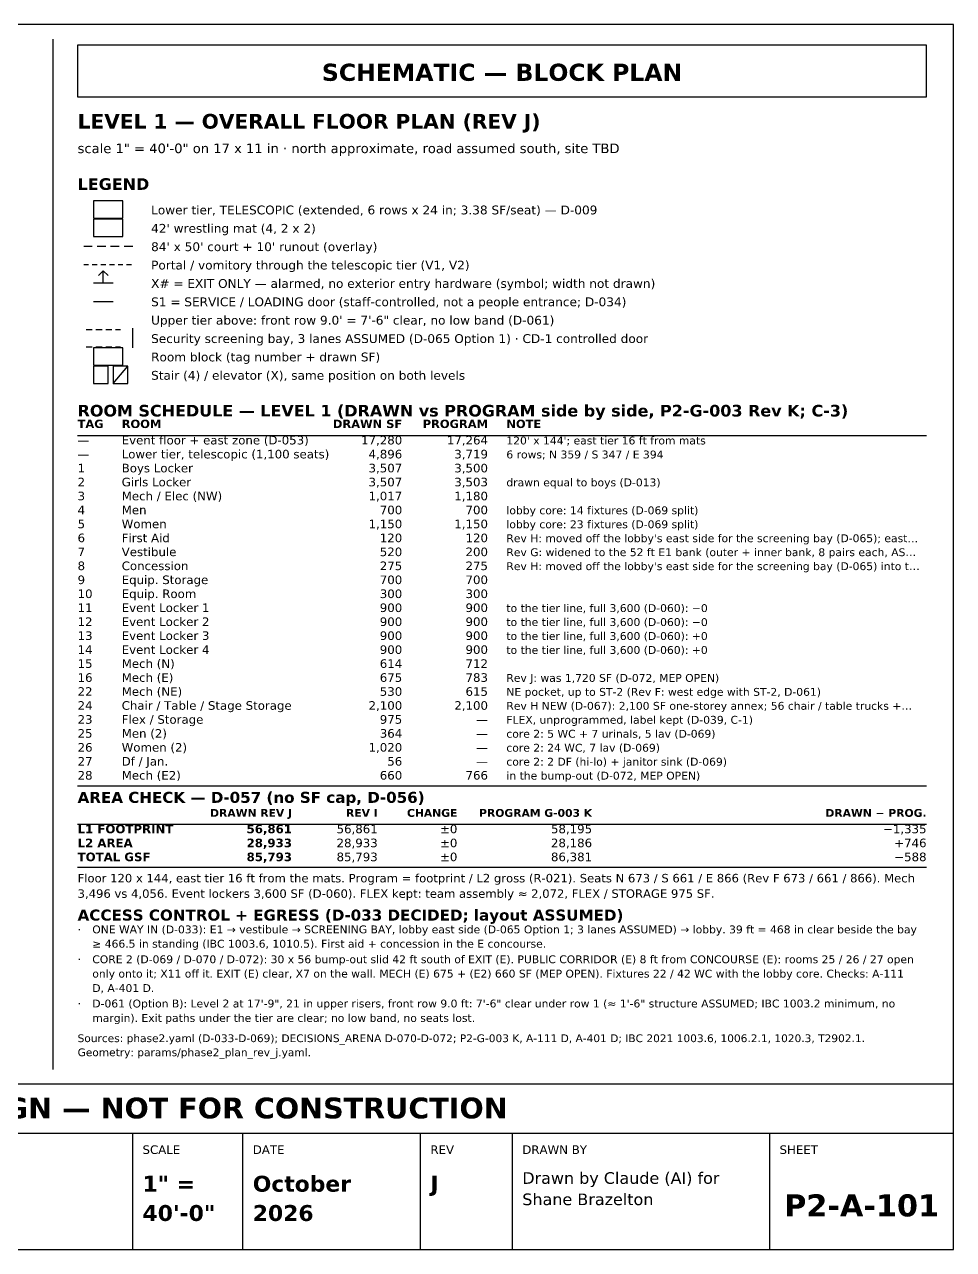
# Model space of a CAD drawing. Header units: inches. Extents: x 0.5 to 16.5, y 0.5 to 10.5.
# Drawn here: x 8.92 to 16.5, y 0.5 to 10.5 of the extents above; entities that cross this region are included whole.
import ezdxf
from ezdxf.enums import TextEntityAlignment as Align

# ---------------------------------------------------------------- set-up
doc = ezdxf.new("R2010")
doc.units = ezdxf.units.IN
doc.header["$MEASUREMENT"] = 0
for name, color, linetype in [('A-ANNO-TABL', 7, 'Continuous'), ('A-ANNO-TEXT', 7, 'Continuous'), ('G-ANNO-TTLB', 7, 'Continuous')]:
    doc.layers.add(name, color=color, linetype=linetype)
doc.styles.add('KS-BOLD', font='DejaVuSans-Bold.ttf')
doc.styles.add('KS-REG', font='DejaVuSans.ttf')

msp = doc.modelspace()

# ---------------------------------------------------------------- linework, layer by layer
at = {"layer": 'A-ANNO-TABL'}
for p, q in [((9.35, 7.146), (16.28, 7.146)), ((9.35, 4.286), (16.28, 4.286)), ((9.35, 3.972), (16.28, 3.972)), ((9.35, 3.62), (16.28, 3.62))]:
    msp.add_line(p, q, dxfattribs=at)
at = {"layer": 'A-ANNO-TEXT'}
for p, q in [((9.15, 1.97), (9.15, 10.38)), ((9.4, 8.69), (9.47, 8.69)), ((9.51, 8.69), (9.58, 8.69)), ((9.62, 8.69), (9.69, 8.69)), ((9.73, 8.69), (9.8, 8.69)), ((9.4, 8.54), (9.44, 8.54)), ((9.47, 8.54), (9.51, 8.54)), ((9.54, 8.54), (9.58, 8.54)), ((9.61, 8.54), (9.65, 8.54)), ((9.68, 8.54), (9.72, 8.54)), ((9.75, 8.54), (9.79, 8.54)), ((9.56, 8.49), (9.52, 8.45)), ((9.56, 8.39), (9.56, 8.49)), ((9.56, 8.49), (9.6, 8.45)), ((9.48, 8.39), (9.64, 8.39)), ((9.48, 8.24), (9.64, 8.24)), ((9.42, 8.01), (9.47, 8.01)), ((9.5, 8.01), (9.55, 8.01)), ((9.58, 8.01), (9.63, 8.01)), ((9.66, 8.01), (9.7, 8.01)), ((9.8, 7.86), (9.8, 8.02)), ((9.42, 7.87), (9.47, 7.87)), ((9.5, 7.87), (9.55, 7.87)), ((9.58, 7.87), (9.63, 7.87)), ((9.66, 7.87), (9.7, 7.87)), ((9.64, 7.57), (9.76, 7.71))]:
    msp.add_line(p, q, dxfattribs=at)
for points in [[(9.35, 9.91), (16.28, 9.91), (16.28, 10.33), (9.35, 10.33)], [(9.48, 8.92), (9.72, 8.92), (9.72, 9.06), (9.48, 9.06)], [(9.48, 8.77), (9.72, 8.77), (9.72, 8.91), (9.48, 8.91)], [(9.48, 7.72), (9.72, 7.72), (9.72, 7.86), (9.48, 7.86)], [(9.48, 7.57), (9.6, 7.57), (9.6, 7.71), (9.48, 7.71)], [(9.64, 7.57), (9.76, 7.57), (9.76, 7.71), (9.64, 7.71)]]:
    msp.add_lwpolyline(points, close=True, dxfattribs=at)
at = {"layer": 'G-ANNO-TTLB'}
for p, q in [((0.5, 1.45), (16.5, 1.45)), ((9.8, 0.5), (9.8, 1.45)), ((10.7, 0.5), (10.7, 1.45)), ((12.15, 0.5), (12.15, 1.45)), ((12.9, 0.5), (12.9, 1.45)), ((15, 0.5), (15, 1.45))]:
    msp.add_line(p, q, dxfattribs=at)
for points in [[(0.5, 0.5), (16.5, 0.5), (16.5, 10.5), (0.5, 10.5)], [(0.5, 1.45), (16.5, 1.45), (16.5, 1.85), (0.5, 1.85)]]:
    msp.add_lwpolyline(points, close=True, dxfattribs=at)

# ---------------------------------------------------------------- texts
at = {"layer": 'A-ANNO-TABL'}
for s, height, style, p in [('TAG', 0.068, 'KS-BOLD', (9.35, 7.206)), ('ROOM', 0.068, 'KS-BOLD', (9.71, 7.206)), ('NOTE', 0.068, 'KS-BOLD', (12.85, 7.206)), ('—', 0.07, 'KS-REG', (9.35, 7.072)), ('Event floor + east zone (D-053)', 0.07, 'KS-REG', (9.71, 7.072)), ("120' x 144'; east tier 16 ft from mats", 0.064, 'KS-REG', (12.85, 7.072)), ('Lower tier, telescopic (1,100 seats)', 0.07, 'KS-REG', (9.71, 6.958)), ('6 rows; N 359 / S 347 / E 394', 0.064, 'KS-REG', (12.85, 6.958)), ('—', 0.07, 'KS-REG', (9.35, 6.958)), ('1', 0.07, 'KS-REG', (9.35, 6.844)), ('Boys Locker', 0.07, 'KS-REG', (9.71, 6.844)), ('2', 0.07, 'KS-REG', (9.35, 6.73)), ('Girls Locker', 0.07, 'KS-REG', (9.71, 6.73)), ('drawn equal to boys (D-013)', 0.064, 'KS-REG', (12.85, 6.73)), ('3', 0.07, 'KS-REG', (9.35, 6.616)), ('Mech / Elec (NW)', 0.07, 'KS-REG', (9.71, 6.616)), ('4', 0.07, 'KS-REG', (9.35, 6.502)), ('Men', 0.07, 'KS-REG', (9.71, 6.502)), ('lobby core: 14 fixtures (D-069 split)', 0.064, 'KS-REG', (12.85, 6.502)), ('5', 0.07, 'KS-REG', (9.35, 6.388)), ('Women', 0.07, 'KS-REG', (9.71, 6.388)), ('lobby core: 23 fixtures (D-069 split)', 0.064, 'KS-REG', (12.85, 6.388)), ('6', 0.07, 'KS-REG', (9.35, 6.274)), ('First Aid', 0.07, 'KS-REG', (9.71, 6.274)), ("Rev H: moved off the lobby's east side for the screening bay (D-065); east…", 0.064, 'KS-REG', (12.85, 6.274)), ('7', 0.07, 'KS-REG', (9.35, 6.16)), ('Vestibule', 0.07, 'KS-REG', (9.71, 6.16)), ('Rev G: widened to the 52 ft E1 bank (outer + inner bank, 8 pairs each, AS…', 0.064, 'KS-REG', (12.85, 6.16)), ('8', 0.07, 'KS-REG', (9.35, 6.046)), ('Concession', 0.07, 'KS-REG', (9.71, 6.046)), ("Rev H: moved off the lobby's east side for the screening bay (D-065) into t…", 0.064, 'KS-REG', (12.85, 6.046)), ('9', 0.07, 'KS-REG', (9.35, 5.932)), ('Equip. Storage', 0.07, 'KS-REG', (9.71, 5.932)), ('10', 0.07, 'KS-REG', (9.35, 5.818)), ('Equip. Room', 0.07, 'KS-REG', (9.71, 5.818)), ('11', 0.07, 'KS-REG', (9.35, 5.704)), ('Event Locker 1', 0.07, 'KS-REG', (9.71, 5.704)), ('to the tier line, full 3,600 (D-060): −0', 0.064, 'KS-REG', (12.85, 5.704)), ('12', 0.07, 'KS-REG', (9.35, 5.59)), ('Event Locker 2', 0.07, 'KS-REG', (9.71, 5.59)), ('to the tier line, full 3,600 (D-060): −0', 0.064, 'KS-REG', (12.85, 5.59)), ('13', 0.07, 'KS-REG', (9.35, 5.476)), ('Event Locker 3', 0.07, 'KS-REG', (9.71, 5.476)), ('to the tier line, full 3,600 (D-060): +0', 0.064, 'KS-REG', (12.85, 5.476)), ('14', 0.07, 'KS-REG', (9.35, 5.362)), ('Event Locker 4', 0.07, 'KS-REG', (9.71, 5.362)), ('to the tier line, full 3,600 (D-060): +0', 0.064, 'KS-REG', (12.85, 5.362)), ('15', 0.07, 'KS-REG', (9.35, 5.248)), ('Mech (N)', 0.07, 'KS-REG', (9.71, 5.248)), ('16', 0.07, 'KS-REG', (9.35, 5.134)), ('Mech (E)', 0.07, 'KS-REG', (9.71, 5.134)), ('Rev J: was 1,720 SF (D-072, MEP OPEN)', 0.064, 'KS-REG', (12.85, 5.134)), ('22', 0.07, 'KS-REG', (9.35, 5.02)), ('Mech (NE)', 0.07, 'KS-REG', (9.71, 5.02)), ('NE pocket, up to ST-2 (Rev F: west edge with ST-2, D-061)', 0.064, 'KS-REG', (12.85, 5.02)), ('24', 0.07, 'KS-REG', (9.35, 4.906)), ('Chair / Table / Stage Storage', 0.07, 'KS-REG', (9.71, 4.906)), ('Rev H NEW (D-067): 2,100 SF one-storey annex; 56 chair / table trucks +…', 0.064, 'KS-REG', (12.85, 4.906)), ('23', 0.07, 'KS-REG', (9.35, 4.792)), ('Flex / Storage', 0.07, 'KS-REG', (9.71, 4.792)), ('FLEX, unprogrammed, label kept (D-039, C-1)', 0.064, 'KS-REG', (12.85, 4.792)), ('25', 0.07, 'KS-REG', (9.35, 4.678)), ('Men (2)', 0.07, 'KS-REG', (9.71, 4.678)), ('core 2: 5 WC + 7 urinals, 5 lav (D-069)', 0.064, 'KS-REG', (12.85, 4.678)), ('26', 0.07, 'KS-REG', (9.35, 4.564)), ('Women (2)', 0.07, 'KS-REG', (9.71, 4.564)), ('core 2: 24 WC, 7 lav (D-069)', 0.064, 'KS-REG', (12.85, 4.564)), ('27', 0.07, 'KS-REG', (9.35, 4.45)), ('Df / Jan.', 0.07, 'KS-REG', (9.71, 4.45)), ('core 2: 2 DF (hi-lo) + janitor sink (D-069)', 0.064, 'KS-REG', (12.85, 4.45)), ('28', 0.07, 'KS-REG', (9.35, 4.336)), ('Mech (E2)', 0.07, 'KS-REG', (9.71, 4.336)), ('in the bump-out (D-072, MEP OPEN)', 0.064, 'KS-REG', (12.85, 4.336)), ('L1 FOOTPRINT', 0.07, 'KS-BOLD', (9.35, 3.898)), ('L2 AREA', 0.07, 'KS-BOLD', (9.35, 3.784)), ('TOTAL GSF', 0.07, 'KS-BOLD', (9.35, 3.67))]:
    msp.add_text(s, height=height, dxfattribs=dict(at, style=style)).set_placement(p)
for s, height, style, p in [('DRAWN SF', 0.068, 'KS-BOLD', (12, 7.206)), ('PROGRAM', 0.068, 'KS-BOLD', (12.7, 7.206)), ('17,280', 0.07, 'KS-REG', (12, 7.072)), ('17,264', 0.07, 'KS-REG', (12.7, 7.072)), ('4,896', 0.07, 'KS-REG', (12, 6.958)), ('3,719', 0.07, 'KS-REG', (12.7, 6.958)), ('3,507', 0.07, 'KS-REG', (12, 6.844)), ('3,500', 0.07, 'KS-REG', (12.7, 6.844)), ('3,507', 0.07, 'KS-REG', (12, 6.73)), ('3,503', 0.07, 'KS-REG', (12.7, 6.73)), ('1,017', 0.07, 'KS-REG', (12, 6.616)), ('1,180', 0.07, 'KS-REG', (12.7, 6.616)), ('700', 0.07, 'KS-REG', (12, 6.502)), ('700', 0.07, 'KS-REG', (12.7, 6.502)), ('1,150', 0.07, 'KS-REG', (12, 6.388)), ('1,150', 0.07, 'KS-REG', (12.7, 6.388)), ('120', 0.07, 'KS-REG', (12, 6.274)), ('120', 0.07, 'KS-REG', (12.7, 6.274)), ('520', 0.07, 'KS-REG', (12, 6.16)), ('200', 0.07, 'KS-REG', (12.7, 6.16)), ('275', 0.07, 'KS-REG', (12, 6.046)), ('275', 0.07, 'KS-REG', (12.7, 6.046)), ('700', 0.07, 'KS-REG', (12, 5.932)), ('700', 0.07, 'KS-REG', (12.7, 5.932)), ('300', 0.07, 'KS-REG', (12, 5.818)), ('300', 0.07, 'KS-REG', (12.7, 5.818)), ('900', 0.07, 'KS-REG', (12, 5.704)), ('900', 0.07, 'KS-REG', (12.7, 5.704)), ('900', 0.07, 'KS-REG', (12, 5.59)), ('900', 0.07, 'KS-REG', (12.7, 5.59)), ('900', 0.07, 'KS-REG', (12, 5.476)), ('900', 0.07, 'KS-REG', (12.7, 5.476)), ('900', 0.07, 'KS-REG', (12, 5.362)), ('900', 0.07, 'KS-REG', (12.7, 5.362)), ('614', 0.07, 'KS-REG', (12, 5.248)), ('712', 0.07, 'KS-REG', (12.7, 5.248)), ('675', 0.07, 'KS-REG', (12, 5.134)), ('783', 0.07, 'KS-REG', (12.7, 5.134)), ('530', 0.07, 'KS-REG', (12, 5.02)), ('615', 0.07, 'KS-REG', (12.7, 5.02)), ('2,100', 0.07, 'KS-REG', (12, 4.906)), ('2,100', 0.07, 'KS-REG', (12.7, 4.906)), ('975', 0.07, 'KS-REG', (12, 4.792)), ('—', 0.07, 'KS-REG', (12.7, 4.792)), ('364', 0.07, 'KS-REG', (12, 4.678)), ('—', 0.07, 'KS-REG', (12.7, 4.678)), ('1,020', 0.07, 'KS-REG', (12, 4.564)), ('56', 0.07, 'KS-REG', (12, 4.45)), ('—', 0.07, 'KS-REG', (12.7, 4.564)), ('660', 0.07, 'KS-REG', (12, 4.336)), ('766', 0.07, 'KS-REG', (12.7, 4.336)), ('—', 0.07, 'KS-REG', (12.7, 4.45)), ('DRAWN REV J', 0.064, 'KS-BOLD', (11.1, 4.032)), ('REV I', 0.064, 'KS-BOLD', (11.8, 4.032)), ('CHANGE', 0.064, 'KS-BOLD', (12.45, 4.032)), ('PROGRAM G-003 K', 0.064, 'KS-BOLD', (13.55, 4.032)), ('DRAWN − PROG.', 0.064, 'KS-BOLD', (16.28, 4.032)), ('56,861', 0.07, 'KS-BOLD', (11.1, 3.898)), ('56,861', 0.07, 'KS-REG', (11.8, 3.898)), ('±0', 0.07, 'KS-REG', (12.45, 3.898)), ('58,195', 0.07, 'KS-REG', (13.55, 3.898)), ('−1,335', 0.07, 'KS-REG', (16.28, 3.898)), ('28,933', 0.07, 'KS-BOLD', (11.1, 3.784)), ('28,933', 0.07, 'KS-REG', (11.8, 3.784)), ('±0', 0.07, 'KS-REG', (12.45, 3.784)), ('28,186', 0.07, 'KS-REG', (13.55, 3.784)), ('+746', 0.07, 'KS-REG', (16.28, 3.784)), ('85,793', 0.07, 'KS-BOLD', (11.1, 3.67)), ('85,793', 0.07, 'KS-REG', (11.8, 3.67)), ('±0', 0.07, 'KS-REG', (12.45, 3.67)), ('86,381', 0.07, 'KS-REG', (13.55, 3.67)), ('−588', 0.07, 'KS-REG', (16.28, 3.67))]:
    msp.add_text(s, height=height, dxfattribs=dict(at, style=style)).set_placement(p, align=Align.RIGHT)
at = {"layer": 'A-ANNO-TEXT', "style": 'KS-BOLD'}
msp.add_text('SCHEMATIC — BLOCK PLAN', height=0.14, dxfattribs=at).set_placement((12.815, 10.04), align=Align.CENTER)
at = {"layer": 'A-ANNO-TEXT'}
for s, height, style, p in [('LEVEL 1 — OVERALL FLOOR PLAN (REV J)', 0.12, 'KS-BOLD', (9.35, 9.65)), ('scale 1" = 40\'-0" on 17 x 11 in · north approximate, road assumed south, site TBD', 0.078, 'KS-REG', (9.35, 9.45)), ('LEGEND', 0.095, 'KS-BOLD', (9.35, 9.15)), ('Lower tier, TELESCOPIC (extended, 6 rows x 24 in; 3.38 SF/seat) — D-009', 0.072, 'KS-REG', (9.95, 8.95)), ("42' wrestling mat (4, 2 x 2)", 0.072, 'KS-REG', (9.95, 8.8)), ("84' x 50' court + 10' runout (overlay)", 0.072, 'KS-REG', (9.95, 8.65)), ('Portal / vomitory through the telescopic tier (V1, V2)', 0.072, 'KS-REG', (9.95, 8.5)), ('X# = EXIT ONLY — alarmed, no exterior entry hardware (symbol; width not drawn)', 0.072, 'KS-REG', (9.95, 8.35)), ('S1 = SERVICE / LOADING door (staff-controlled, not a people entrance; D-034)', 0.072, 'KS-REG', (9.95, 8.2)), ('Upper tier above: front row 9.0\' = 7\'-6" clear, no low band (D-061)', 0.072, 'KS-REG', (9.95, 8.05)), ('Security screening bay, 3 lanes ASSUMED (D-065 Option 1) · CD-1 controlled door', 0.072, 'KS-REG', (9.95, 7.9)), ('Room block (tag number + drawn SF)', 0.072, 'KS-REG', (9.95, 7.75)), ('Stair (4) / elevator (X), same position on both levels', 0.072, 'KS-REG', (9.95, 7.6)), ('ROOM SCHEDULE — LEVEL 1 (DRAWN vs PROGRAM side by side, P2-G-003 Rev K; C-3)', 0.095, 'KS-BOLD', (9.35, 7.3)), ('AREA CHECK — D-057 (no SF cap, D-056)', 0.09, 'KS-BOLD', (9.35, 4.146)), ('Floor 120 x 144, east tier 16 ft from the mats. Program = footprint / L2 gross (R-021). Seats N 673 / S 661 / E 866 (Rev F 673 / 661 / 866). Mech', 0.069, 'KS-REG', (9.35, 3.497)), ('3,496 vs 4,056. Event lockers 3,600 SF (D-060). FLEX kept: team assembly ≈ 2,072, FLEX / STORAGE 975 SF.', 0.069, 'KS-REG', (9.35, 3.371)), ('ACCESS CONTROL + EGRESS (D-033 DECIDED; layout ASSUMED)', 0.09, 'KS-BOLD', (9.35, 3.185)), ('·', 0.064, 'KS-REG', (9.35, 3.081)), ('ONE WAY IN (D-033): E1 → vestibule → SCREENING BAY, lobby east side (D-065 Option 1; 3 lanes ASSUMED) → lobby. 39 ft = 468 in clear beside the bay', 0.064, 'KS-REG', (9.47, 3.081)), ('≥ 466.5 in standing (IBC 1003.6, 1010.5). First aid + concession in the E concourse.', 0.064, 'KS-REG', (9.47, 2.964)), ('CORE 2 (D-069 / D-070 / D-072): 30 x 56 bump-out slid 42 ft south of EXIT (E). PUBLIC CORRIDOR (E) 8 ft from CONCOURSE (E): rooms 25 / 26 / 27 open', 0.064, 'KS-REG', (9.47, 2.837)), ('·', 0.064, 'KS-REG', (9.35, 2.837)), ('only onto it; X11 off it. EXIT (E) clear, X7 on the wall. MECH (E) 675 + (E2) 660 SF (MEP OPEN). Fixtures 22 / 42 WC with the lobby core. Checks: A-111', 0.064, 'KS-REG', (9.47, 2.72)), ('D, A-401 D.', 0.064, 'KS-REG', (9.47, 2.602)), ('·', 0.064, 'KS-REG', (9.35, 2.476)), ('D-061 (Option B): Level 2 at 17\'-9", 21 in upper risers, front row 9.0 ft: 7\'-6" clear under row 1 (≈ 1\'-6" structure ASSUMED; IBC 1003.2 minimum, no', 0.064, 'KS-REG', (9.47, 2.476)), ('margin). Exit paths under the tier are clear; no low band, no seats lost.', 0.064, 'KS-REG', (9.47, 2.358)), ('Sources: phase2.yaml (D-033-D-069); DECISIONS_ARENA D-070-D-072; P2-G-003 K, A-111 D, A-401 D; IBC 2021 1003.6, 1006.2.1, 1020.3, T2902.1.', 0.063, 'KS-REG', (9.35, 2.193)), ('Geometry: params/phase2_plan_rev_j.yaml.', 0.063, 'KS-REG', (9.35, 2.078))]:
    msp.add_text(s, height=height, dxfattribs=dict(at, style=style)).set_placement(p)
at = {"layer": 'G-ANNO-TTLB', "style": 'KS-BOLD'}
for s, height, p in [('PRELIMINARY — CONCEPTUAL DESIGN — NOT FOR CONSTRUCTION', 0.17, (8.5, 1.57)), ('P2-A-101', 0.18, (15.75, 0.77))]:
    msp.add_text(s, height=height, dxfattribs=at).set_placement(p, align=Align.CENTER)
at = {"layer": 'G-ANNO-TTLB'}
for s, height, style, p in [('SCALE', 0.07, 'KS-REG', (9.88, 1.28)), ('DATE', 0.07, 'KS-REG', (10.78, 1.28)), ('REV', 0.07, 'KS-REG', (12.23, 1.28)), ('DRAWN BY', 0.07, 'KS-REG', (12.98, 1.28)), ('SHEET', 0.07, 'KS-REG', (15.08, 1.28)), ('1" =', 0.13, 'KS-BOLD', (9.88, 0.972)), ('October', 0.13, 'KS-BOLD', (10.78, 0.972)), ('J', 0.13, 'KS-BOLD', (12.23, 0.972)), ('Drawn by Claude (AI) for', 0.095, 'KS-REG', (12.98, 1.036)), ('Shane Brazelton', 0.095, 'KS-REG', (12.98, 0.862)), ('40\'-0"', 0.13, 'KS-BOLD', (9.88, 0.733)), ('2026', 0.13, 'KS-BOLD', (10.78, 0.733))]:
    msp.add_text(s, height=height, dxfattribs=dict(at, style=style)).set_placement(p)

doc.saveas('drawing.dxf')
